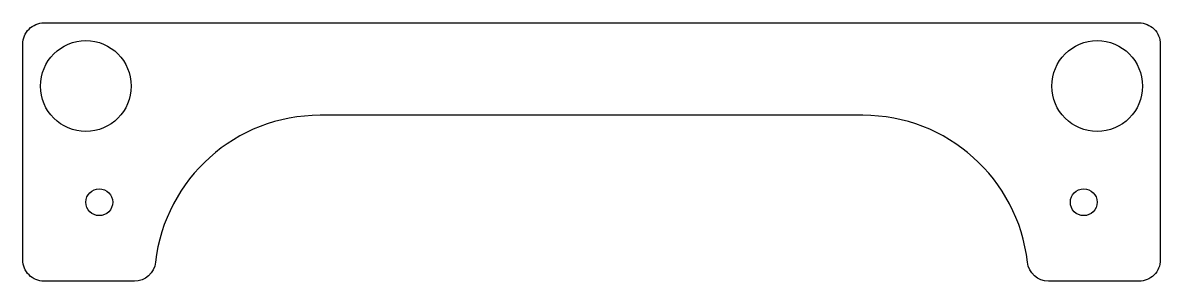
# Model space of a CAD drawing. Header units: millimetres. Extents: x 76 to 220, y 134 to 167.
import ezdxf

# ---------------------------------------------------------------- set-up
doc = ezdxf.new("R2010")
doc.units = ezdxf.units.MM
doc.layers.get('0').update_dxf_attribs({"linetype": 'CONTINUOUS'})

msp = doc.modelspace()

# ---------------------------------------------------------------- linework, layer by layer
msp.add_lwpolyline([(78.29, 134, -0.414214), (75.59, 136.7), (75.59, 164, -0.414214), (78.29, 166.7), (217.14, 166.7, -0.414214), (219.84, 164), (219.84, 136.7, -0.414214), (217.14, 134), (205.68, 134, -0.381155), (203, 136.4, 0.381155), (182.14, 155), (113.29, 155, 0.381155), (92.42, 136.4, -0.381155), (89.74, 134)], format="xyb", close=True)
for centre, radius in [((83.59, 158.7), 5.75), ((211.84, 158.7), 5.75), ((85.29, 144), 1.7), ((210.14, 144), 1.7)]:
    msp.add_circle(centre, radius)

doc.saveas('drawing.dxf')
